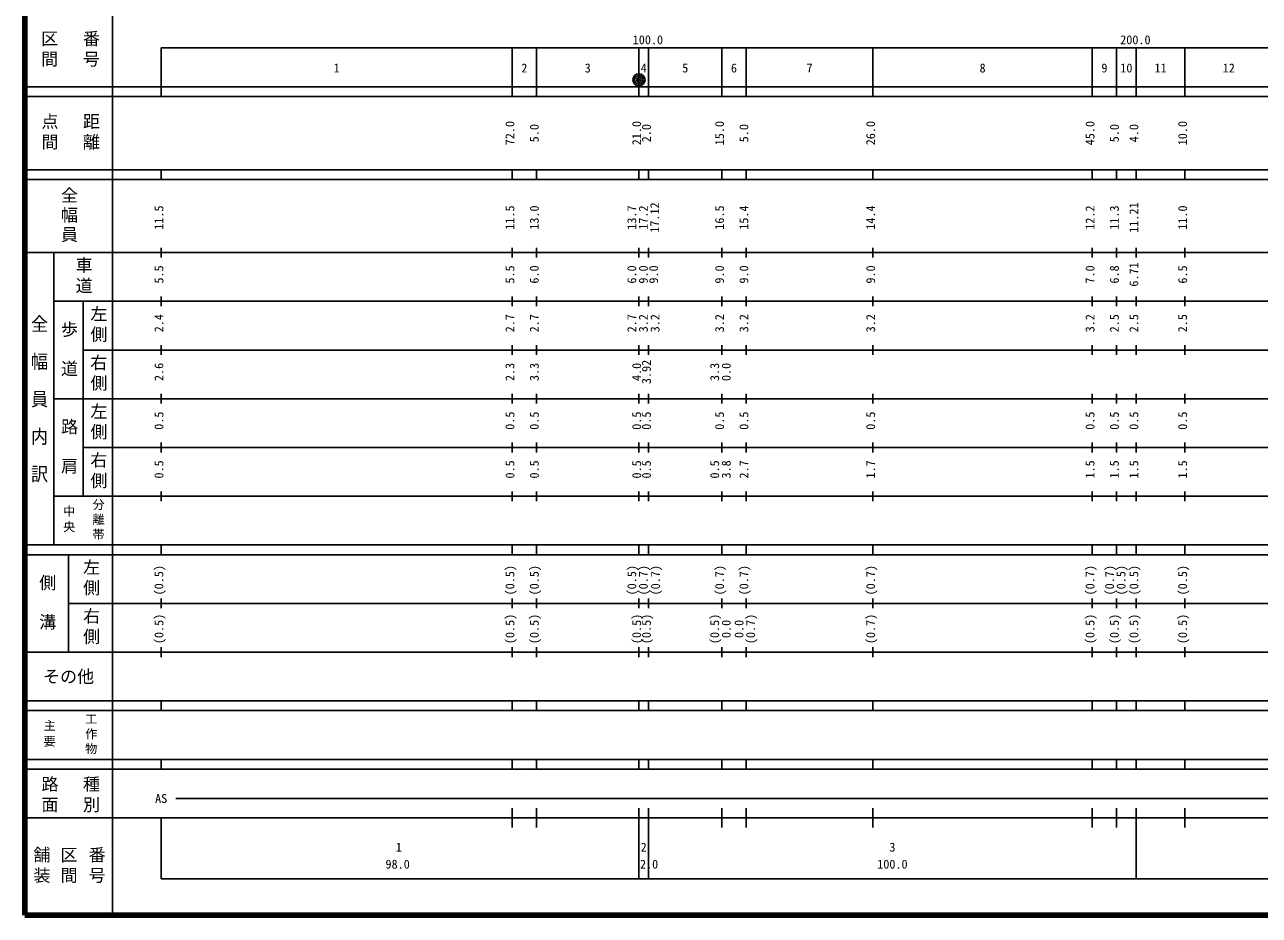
# Model space of a CAD drawing. Units: millimetres on the paper, enlarged 1000 times. Extents: x 40000 to 680000, y 20000 to 380000.
# Drawn here: x 40000 to 293268, y 20000 to 202759 of the extents above; entities that cross this region are included whole.
import ezdxf
from ezdxf.enums import TextEntityAlignment as Align

# ---------------------------------------------------------------- set-up
doc = ezdxf.new("R2010")
doc.units = ezdxf.units.MM
doc.header["$LTSCALE"] = 1000
doc.layers.add('M-TTL', color=2, linetype='Continuous', lineweight=140)
doc.layers.add('M-TTL-BAND', color=7, linetype='Continuous', lineweight=25)
doc.styles.add('@ＭＳ ゴシック', font='')
doc.styles.add('ＭＳ ゴシック', font='')
doc.styles.get('@ＭＳ ゴシック').set_extended_font_data('@MS Gothic')
doc.styles.get('ＭＳ ゴシック').set_extended_font_data('MS Gothic')

msp = doc.modelspace()

# ---------------------------------------------------------------- hatches: boundary and pattern name
at = {"layer": 'M-TTL-BAND'}
msp.add_hatch(color=256, dxfattribs=at).paths.add_polyline_path([(166160, 191442, 1), (165860, 191442, 1)])

# ---------------------------------------------------------------- linework, layer by layer
at = {"layer": 'M-TTL'}
for p, q in [((40000, 380000), (40000, 20000)), ((40000, 20000), (680000, 20000))]:
    msp.add_line(p, q, dxfattribs=at)
at = {"layer": 'M-TTL-BAND'}
for p, q in [((58000, 370000), (58000, 20000)), ((68000, 198000), (579000, 198000)), ((68000, 198000), (68000, 188000)), ((140000, 188000), (140000, 198000)), ((145000, 188000), (145000, 198000)), ((166000, 188000), (166000, 198000)), ((168000, 188000), (168000, 198000)), ((183000, 188000), (183000, 198000)), ((188000, 188000), (188000, 198000)), ((214000, 188000), (214000, 198000)), ((259000, 188000), (259000, 198000)), ((264000, 188000), (264000, 198000)), ((268000, 188000), (268000, 198000)), ((278000, 188000), (278000, 198000)), ((40000, 190000), (579000, 190000)), ((40000, 188000), (579000, 188000)), ((40000, 173000), (579000, 173000)), ((68000, 171000), (68000, 173000)), ((140000, 171000), (140000, 173000)), ((145000, 171000), (145000, 173000)), ((166000, 171000), (166000, 173000)), ((168000, 171000), (168000, 173000)), ((183000, 171000), (183000, 173000)), ((188000, 171000), (188000, 173000)), ((214000, 171000), (214000, 173000)), ((259000, 171000), (259000, 173000)), ((264000, 171000), (264000, 173000)), ((268000, 171000), (268000, 173000)), ((278000, 171000), (278000, 173000)), ((40000, 171000), (579000, 171000)), ((40000, 156000), (579000, 156000)), ((46000, 96000), (46000, 156000)), ((68000, 155000), (68000, 157000)), ((140000, 155000), (140000, 157000)), ((145000, 155000), (145000, 157000)), ((166000, 155000), (166000, 157000)), ((168000, 155000), (168000, 157000)), ((183000, 155000), (183000, 157000)), ((188000, 155000), (188000, 157000)), ((214000, 155000), (214000, 157000)), ((259000, 155000), (259000, 157000)), ((264000, 155000), (264000, 157000)), ((268000, 155000), (268000, 157000)), ((278000, 155000), (278000, 157000)), ((68000, 145000), (68000, 147000)), ((140000, 145000), (140000, 147000)), ((145000, 145000), (145000, 147000)), ((166000, 145000), (166000, 147000)), ((168000, 145000), (168000, 147000)), ((183000, 145000), (183000, 147000)), ((188000, 145000), (188000, 147000)), ((214000, 145000), (214000, 147000)), ((259000, 145000), (259000, 147000)), ((264000, 145000), (264000, 147000)), ((268000, 145000), (268000, 147000)), ((278000, 145000), (278000, 147000)), ((46000, 146000), (579000, 146000)), ((52000, 146000), (52000, 106000)), ((68000, 135000), (68000, 137000)), ((140000, 135000), (140000, 137000)), ((145000, 135000), (145000, 137000)), ((166000, 135000), (166000, 137000)), ((168000, 135000), (168000, 137000)), ((183000, 135000), (183000, 137000)), ((188000, 135000), (188000, 137000)), ((214000, 135000), (214000, 137000)), ((259000, 135000), (259000, 137000)), ((264000, 135000), (264000, 137000)), ((268000, 135000), (268000, 137000)), ((278000, 135000), (278000, 137000)), ((52000, 136000), (579000, 136000)), ((68000, 125000), (68000, 127000)), ((140000, 125000), (140000, 127000)), ((145000, 125000), (145000, 127000)), ((166000, 125000), (166000, 127000)), ((168000, 125000), (168000, 127000)), ((183000, 125000), (183000, 127000)), ((188000, 125000), (188000, 127000)), ((214000, 125000), (214000, 127000)), ((259000, 125000), (259000, 127000)), ((264000, 125000), (264000, 127000)), ((268000, 125000), (268000, 127000)), ((278000, 125000), (278000, 127000)), ((46000, 126000), (579000, 126000)), ((68000, 115000), (68000, 117000)), ((140000, 115000), (140000, 117000)), ((145000, 115000), (145000, 117000)), ((166000, 115000), (166000, 117000)), ((168000, 115000), (168000, 117000)), ((183000, 115000), (183000, 117000)), ((188000, 115000), (188000, 117000)), ((214000, 115000), (214000, 117000)), ((259000, 115000), (259000, 117000)), ((264000, 115000), (264000, 117000)), ((268000, 115000), (268000, 117000)), ((278000, 115000), (278000, 117000)), ((52000, 116000), (579000, 116000)), ((68000, 105000), (68000, 107000)), ((140000, 105000), (140000, 107000)), ((145000, 105000), (145000, 107000)), ((166000, 105000), (166000, 107000)), ((168000, 105000), (168000, 107000)), ((183000, 105000), (183000, 107000)), ((188000, 105000), (188000, 107000)), ((214000, 105000), (214000, 107000)), ((259000, 105000), (259000, 107000)), ((264000, 105000), (264000, 107000)), ((268000, 105000), (268000, 107000)), ((278000, 105000), (278000, 107000)), ((46000, 106000), (579000, 106000)), ((40000, 96000), (579000, 96000)), ((40000, 94000), (579000, 94000)), ((49000, 94000), (49000, 74000)), ((68000, 94000), (68000, 96000)), ((140000, 94000), (140000, 96000)), ((145000, 94000), (145000, 96000)), ((166000, 94000), (166000, 96000)), ((168000, 94000), (168000, 96000)), ((183000, 94000), (183000, 96000)), ((188000, 94000), (188000, 96000)), ((214000, 94000), (214000, 96000)), ((259000, 94000), (259000, 96000)), ((264000, 94000), (264000, 96000)), ((268000, 94000), (268000, 96000)), ((278000, 94000), (278000, 96000)), ((49000, 84000), (579000, 84000)), ((68000, 83000), (68000, 85000)), ((140000, 83000), (140000, 85000)), ((145000, 83000), (145000, 85000)), ((166000, 83000), (166000, 85000)), ((168000, 83000), (168000, 85000)), ((183000, 83000), (183000, 85000)), ((188000, 83000), (188000, 85000)), ((214000, 83000), (214000, 85000)), ((259000, 83000), (259000, 85000)), ((264000, 83000), (264000, 85000)), ((268000, 83000), (268000, 85000)), ((278000, 83000), (278000, 85000)), ((40000, 74000), (579000, 74000)), ((68000, 73000), (68000, 75000)), ((140000, 73000), (140000, 75000)), ((145000, 73000), (145000, 75000)), ((166000, 73000), (166000, 75000)), ((168000, 73000), (168000, 75000)), ((183000, 73000), (183000, 75000)), ((188000, 73000), (188000, 75000)), ((214000, 73000), (214000, 75000)), ((259000, 73000), (259000, 75000)), ((264000, 73000), (264000, 75000)), ((268000, 73000), (268000, 75000)), ((278000, 73000), (278000, 75000)), ((40000, 64000), (579000, 64000)), ((68000, 62000), (68000, 64000)), ((140000, 62000), (140000, 64000)), ((145000, 62000), (145000, 64000)), ((166000, 62000), (166000, 64000)), ((168000, 62000), (168000, 64000)), ((183000, 62000), (183000, 64000)), ((188000, 62000), (188000, 64000)), ((214000, 62000), (214000, 64000)), ((259000, 62000), (259000, 64000)), ((264000, 62000), (264000, 64000)), ((268000, 62000), (268000, 64000)), ((278000, 62000), (278000, 64000)), ((40000, 62000), (579000, 62000)), ((40000, 52000), (579000, 52000)), ((68000, 50000), (68000, 52000)), ((140000, 50000), (140000, 52000)), ((145000, 50000), (145000, 52000)), ((166000, 50000), (166000, 52000)), ((168000, 50000), (168000, 52000)), ((183000, 50000), (183000, 52000)), ((188000, 50000), (188000, 52000)), ((214000, 50000), (214000, 52000)), ((259000, 50000), (259000, 52000)), ((264000, 50000), (264000, 52000)), ((268000, 50000), (268000, 52000)), ((278000, 50000), (278000, 52000)), ((40000, 50000), (579000, 50000)), ((71000, 44000), (567000, 44000)), ((140000, 38000), (140000, 42000)), ((145000, 38000), (145000, 42000)), ((166000, 27500), (166000, 42000)), ((168000, 27500), (168000, 42000)), ((183000, 38000), (183000, 42000)), ((188000, 38000), (188000, 42000)), ((214000, 38000), (214000, 42000)), ((259000, 38000), (259000, 42000)), ((264000, 38000), (264000, 42000)), ((268000, 27500), (268000, 42000)), ((278000, 38000), (278000, 42000)), ((40000, 40000), (579000, 40000)), ((68000, 40000), (68000, 27500)), ((68000, 27500), (579000, 27500))]:
    msp.add_line(p, q, dxfattribs=at)
msp.add_lwpolyline([(166160, 191442, 1), (165860, 191442, 1)], format="xyb", close=True, dxfattribs=at)
for radius in [1250, 900, 500, 150]:
    msp.add_circle((166010, 191442), radius, dxfattribs=at)

# ---------------------------------------------------------------- texts
at = {"layer": 'M-TTL-BAND', "style": 'ＭＳ ゴシック'}
for s, p in [('100.0', (167844, 198195)), ('200.0', (267844, 198195)), ('1', (104000, 192405)), ('2', (142500, 192405)), ('3', (155500, 192405)), ('4', (167000, 192405)), ('5', (175500, 192405)), ('6', (185500, 192405)), ('7', (201000, 192405)), ('8', (236500, 192405)), ('9', (261500, 192405)), ('10', (266000, 192405)), ('11', (273000, 192405)), ('12', (287000, 192405)), ('AS', (68000, 42500)), ('1', (116745, 32523)), ('2', (166973, 32525)), ('3', (218000, 32523)), ('98.0', (116507, 29033)), ('2.0', (168085, 29027)), ('100.0', (218000, 29033))]:
    msp.add_text(s, height=1833, dxfattribs=at).set_placement(p, align=Align.BOTTOM_CENTER)
for s, p in [('72.0', (141000, 180500)), ('21.0', (167000, 180500)), ('15.0', (184000, 180500)), ('26.0', (215000, 180500)), ('45.0', (260000, 180500)), ('10.0', (279000, 180500)), ('5.0', (146000, 180500)), ('2.0', (169000, 180500)), ('5.0', (189000, 180500)), ('5.0', (265000, 180500)), ('4.0', (269000, 180500)), ('11.5', (69000, 163174)), ('11.5', (141000, 163174)), ('13.0', (146000, 163174)), ('13.7', (166000, 163174)), ('17.2', (168370, 163174)), ('17.12', (170700, 163174)), ('16.5', (184000, 163174)), ('15.4', (189000, 163174)), ('14.4', (215000, 163174)), ('12.2', (260000, 163174)), ('11.3', (265000, 163174)), ('11.21', (269000, 163174)), ('11.0', (279000, 163174)), ('5.5', (69000, 151500)), ('5.5', (141000, 151500)), ('6.0', (146000, 151500)), ('6.0', (166000, 151500)), ('9.0', (168370, 151500)), ('9.0', (170475, 151500)), ('9.0', (184000, 151500)), ('9.0', (189000, 151500)), ('9.0', (215000, 151500)), ('7.0', (260000, 151500)), ('6.8', (265000, 151500)), ('6.71', (269000, 151500)), ('6.5', (279000, 151500)), ('2.4', (69000, 141500)), ('2.7', (141000, 141500)), ('2.7', (146000, 141500)), ('2.7', (166000, 141500)), ('3.2', (168370, 141500)), ('3.2', (170766, 141500)), ('3.2', (184000, 141500)), ('3.2', (189000, 141500)), ('3.2', (215000, 141500)), ('3.2', (260000, 141500)), ('2.5', (265000, 141500)), ('2.5', (269000, 141500)), ('2.5', (279000, 141500)), ('2.6', (69000, 131500)), ('2.3', (141000, 131500)), ('3.3', (146000, 131500)), ('4.0', (167000, 131500)), ('3.92', (169000, 131500)), ('3.3', (183000, 131500)), ('0.0', (185370, 131500)), ('0.5', (69000, 121500)), ('0.5', (141000, 121500)), ('0.5', (146000, 121500)), ('0.5', (167000, 121500)), ('0.5', (169000, 121500)), ('0.5', (184000, 121500)), ('0.5', (189000, 121500)), ('0.5', (215000, 121500)), ('0.5', (260000, 121500)), ('0.5', (265000, 121500)), ('0.5', (269000, 121500)), ('0.5', (279000, 121500)), ('0.5', (69000, 111500)), ('0.5', (141000, 111500)), ('0.5', (146000, 111500)), ('0.5', (167000, 111500)), ('0.5', (169000, 111500)), ('0.5', (183000, 111500)), ('3.8', (185370, 111500)), ('2.7', (189000, 111500)), ('1.7', (215000, 111500)), ('1.5', (260000, 111500)), ('1.5', (265000, 111500)), ('1.5', (269000, 111500)), ('1.5', (279000, 111500)), ('(0.5)', (69000, 88764)), ('(0.5)', (141000, 88764)), ('(0.5)', (146000, 88764)), ('(0.5)', (166000, 88764)), ('(0.7)', (168370, 88764)), ('(0.7)', (170853, 88764)), ('(0.7)', (184000, 88764)), ('(0.7)', (189000, 88764)), ('(0.7)', (215000, 88764)), ('(0.7)', (260000, 88764)), ('(0.7)', (264000, 88764)), ('(0.5)', (266370, 88764)), ('(0.5)', (269000, 88764)), ('(0.5)', (279000, 88764)), ('(0.5)', (69000, 78764)), ('(0.5)', (141000, 78764)), ('(0.5)', (146000, 78764)), ('(0.5)', (167000, 78764)), ('(0.5)', (169000, 78764)), ('(0.5)', (183000, 78764)), ('(0.7)', (190370, 78764)), ('(0.7)', (215000, 78764)), ('(0.5)', (260000, 78764)), ('(0.5)', (265000, 78764)), ('(0.5)', (269000, 78764)), ('(0.5)', (279000, 78764)), ('0.0', (185370, 78764)), ('0.0', (188000, 78764))]:
    msp.add_text(s, height=1833, rotation=90, dxfattribs=at).set_placement(p, align=Align.BOTTOM_CENTER)
at = {"layer": 'M-TTL-BAND', "style": '@ＭＳ ゴシック', "width": 1.1}
msp.add_text('全\u3000幅\u3000員\u3000内\u3000訳', height=2566, rotation=270, dxfattribs=at).set_placement((43000, 126000), align=Align.MIDDLE_CENTER)
at = {"layer": 'M-TTL-BAND', "style": 'ＭＳ ゴシック'}
msp.add_text('その他', height=2566, dxfattribs=at).set_placement((49000, 69000), align=Align.MIDDLE_CENTER)
at = {"layer": 'M-TTL-BAND', "attachment_point": 5, "rotation": 270, "style": '@ＭＳ ゴシック'}
for s, insert, char_height in [('\\T1.2;区間', (45000, 197500), 2566), ('\\T1.2;番号', (53500, 197500), 2566), ('\\T1.2;点間', (45000, 180500), 2566), ('\\T1.2;距離', (53500, 180500), 2566), ('\\T1.15;全幅員', (49000, 163500), 2566), ('\\T1.2;車道', (52000, 151000), 2566), ('\\T1.2;左側', (55000, 141000), 2566), ('\\T1.15;歩\u3000道', (49000, 136000), 2566), ('\\T1.2;右側', (55000, 131000), 2566), ('\\T1.2;左側', (55000, 121000), 2566), ('\\T1.15;路\u3000肩', (49000, 116000), 2566), ('\\T1.2;右側', (55000, 111000), 2566), ('\\T1.29;中央', (49000, 101000), 1833), ('\\T1.22;分離帯', (55000, 101000), 1833), ('\\T1.2;左側', (53500, 89000), 2566), ('\\T1.15;側\u3000溝', (44500, 84000), 2566), ('\\T1.2;右側', (53500, 79000), 2566), ('\\T1.22;工作物', (53500, 57000), 1833), ('\\T1.29;主要', (45000, 57000), 1833), ('\\T1.2;路面', (45000, 44500), 2566), ('\\T1.2;種別', (53500, 44500), 2566), ('\\T1.2;舗装', (43333, 30000), 2566), ('\\T1.2;区間', (49000, 30000), 2566), ('\\T1.2;番号', (54667, 30000), 2566)]:
    msp.add_mtext(s, dxfattribs=dict(at, insert=insert, char_height=char_height))

doc.saveas('drawing.dxf')
